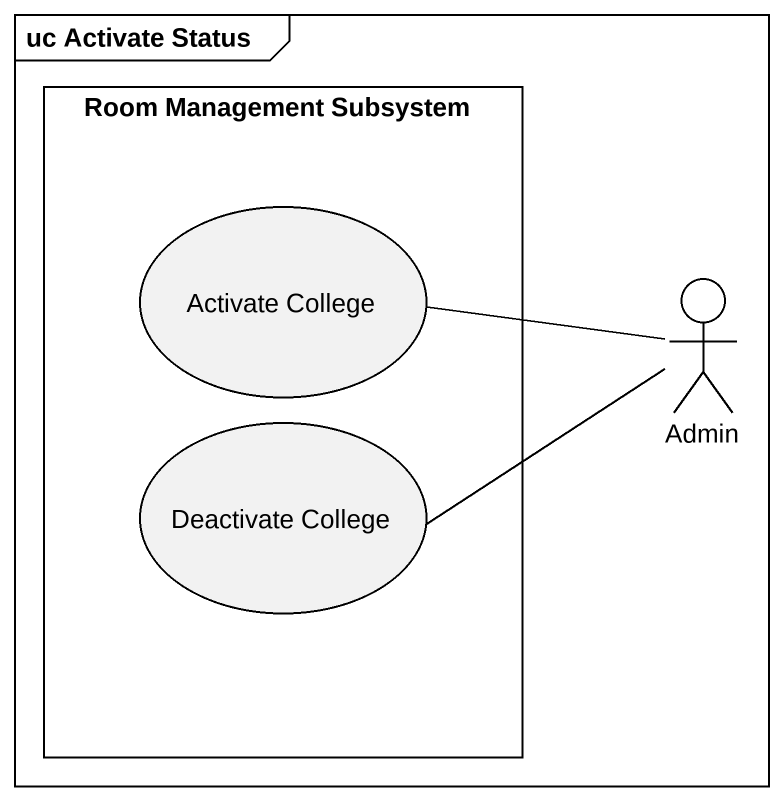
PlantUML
@startuml
mainframe uc Activate Status
rectangle "Room Management Subsystem" as Room_Management_Subsystem {
  usecase "Activate College" as Activate_College
  usecase "Deactivate College" as Deactivate_College
}
actor Admin
Admin -left- Activate_College
Admin -left- Deactivate_College
@enduml
